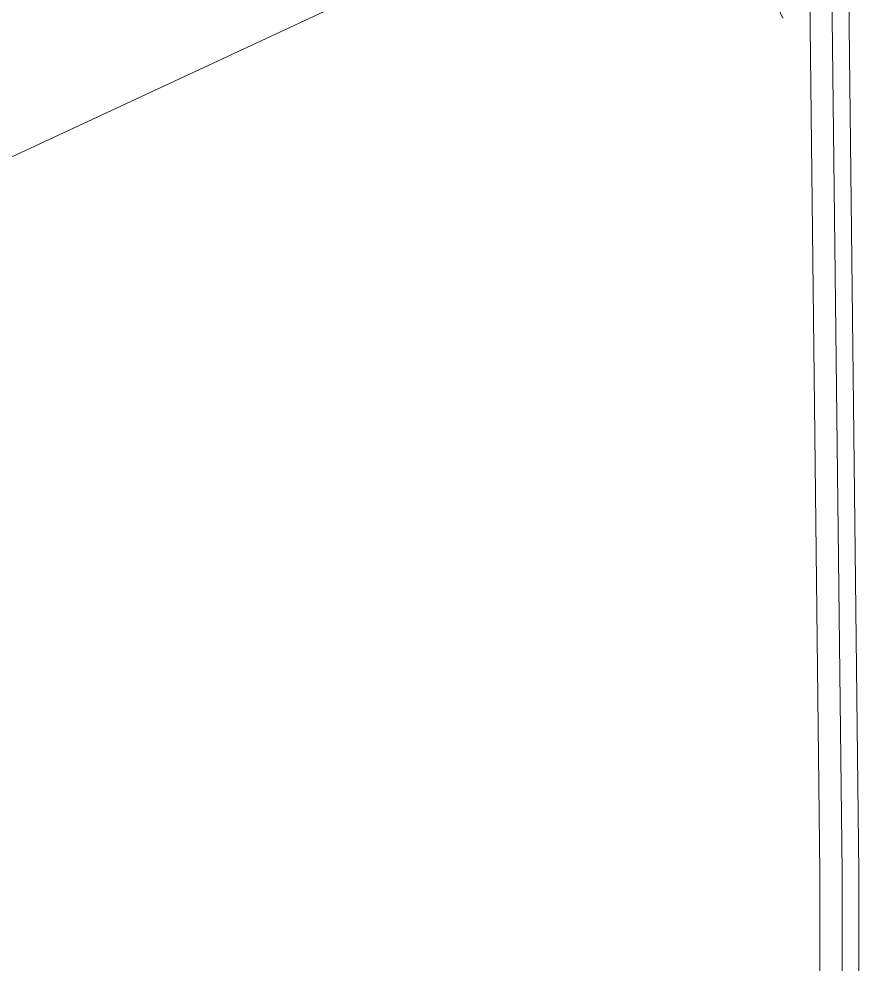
# Model space of a CAD drawing. Extents: x 2498567 to 2501210, y 7092229 to 7094464.
# Drawn here: x 2499011.92 to 2499027.17, y 7092845.81 to 7092862.76 of the extents above; entities that cross this region are included whole.
import ezdxf

# ---------------------------------------------------------------- set-up
doc = ezdxf.new("R2010")
doc.units = 0
doc.header["$MEASUREMENT"] = 0
doc.linetypes.add('HIDDEN', pattern=[0.375, 0.25, -0.125])
doc.layers.add('2', color=7, linetype='Continuous', lineweight=0)
doc.layers.add('GRID', color=254, linetype='HIDDEN')

msp = doc.modelspace()

# ---------------------------------------------------------------- linework, layer by layer
at = {"layer": '2', "color": 7, "linetype": 'Continuous', "lineweight": 0, "flags": 128}
for points in [[(2499025.552, 7092956.134), (2499025.724, 7092931.761), (2499025.712, 7092900.993), (2499026.038, 7092868.901), (2499026.284, 7092847.453), (2499026.308, 7092831.088), (2499026.318, 7092819.828), (2499026.271, 7092810.693), (2499026.077, 7092795.721), (2499025.765, 7092790.598), (2499024.882, 7092786.532), (2499023.512, 7092781.631), (2499021.751, 7092777.582), (2499019.667, 7092773.881), (2499017.476, 7092770.713), (2499014.964, 7092767.753), (2499011.091, 7092763.908), (2499006.556, 7092760.032), (2499002.694, 7092757.071), (2498999.758, 7092755.147), (2498998.075, 7092754.264), (2498988.447, 7092749.333), (2498976.05, 7092743.097)], [(2499025.952, 7092956.138), (2499026.124, 7092931.762), (2499026.112, 7092900.995), (2499026.438, 7092868.906), (2499026.684, 7092847.456), (2499026.708, 7092831.089), (2499026.718, 7092819.828), (2499026.671, 7092810.69), (2499026.477, 7092795.706), (2499026.162, 7092790.543), (2499025.271, 7092786.435), (2499023.89, 7092781.497), (2499022.11, 7092777.404), (2499020.006, 7092773.668), (2499017.794, 7092770.469), (2499015.258, 7092767.481), (2499011.363, 7092763.614), (2499006.808, 7092759.721), (2499002.925, 7092756.745), (2498999.961, 7092754.802), (2498998.259, 7092753.909), (2498988.628, 7092748.977), (2498976.215, 7092742.733)], [(2499026.252, 7092956.14), (2499026.424, 7092931.763), (2499026.412, 7092900.996), (2499026.738, 7092868.909), (2499026.984, 7092847.458), (2499027.008, 7092831.089), (2499027.018, 7092819.827), (2499026.971, 7092810.687), (2499026.777, 7092795.695), (2499026.46, 7092790.502), (2499025.562, 7092786.363), (2499024.173, 7092781.396), (2499022.379, 7092777.27), (2499020.261, 7092773.509), (2499018.032, 7092770.286), (2499015.478, 7092767.277), (2499011.566, 7092763.393), (2499006.997, 7092759.488), (2499003.099, 7092756.5), (2499000.113, 7092754.543), (2498998.397, 7092753.643), (2498988.764, 7092748.709), (2498976.34, 7092742.459)]]:
    msp.add_lwpolyline(points, dxfattribs=at)
at = {"layer": 'GRID', "color": 252, "linetype": 'HIDDEN', "lineweight": 0, "ltscale": 35}
for p, q in [((2498928.425, 7092821.409), (2500908.054, 7093744.467)), ((2498711.317, 7093536.846), (2499232.605, 7092418.869))]:
    msp.add_line(p, q, dxfattribs=at)

doc.saveas('drawing.dxf')
